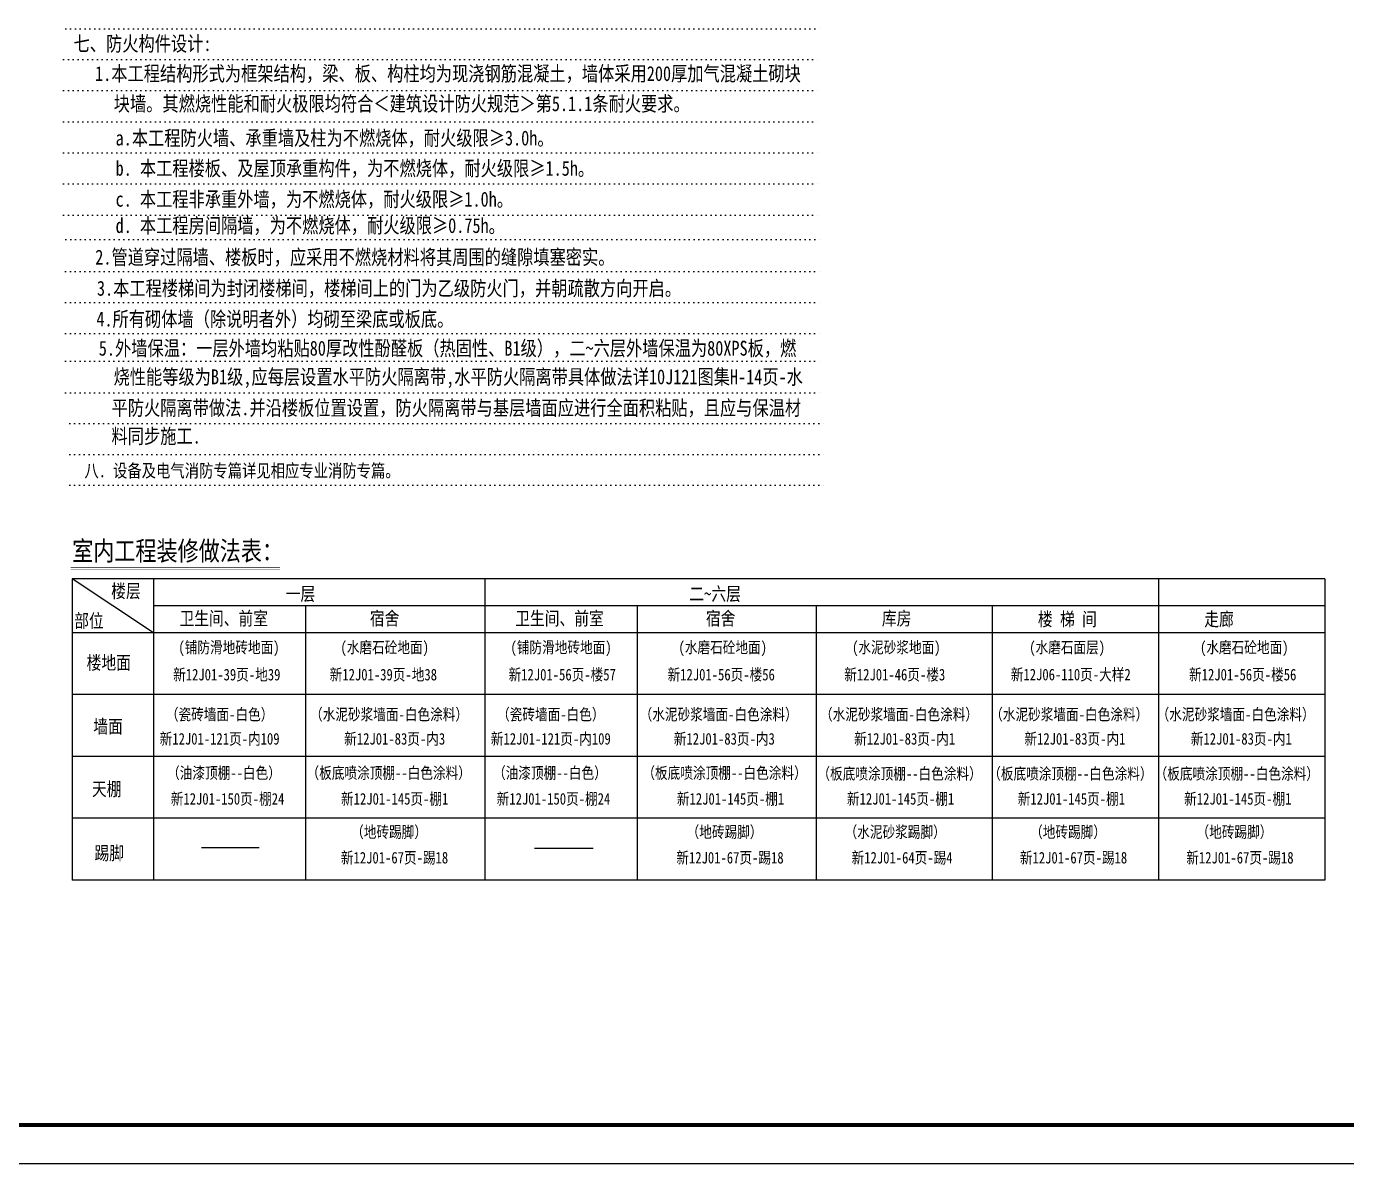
# Model space of a CAD drawing. Extents: x 39238 to 748440, y -374049 to 522939.
# Drawn here: x 570794 to 604973, y 352218 to 381660 of the extents above; entities that cross this region are included whole.
import ezdxf

# ---------------------------------------------------------------- set-up
doc = ezdxf.new("R2010")
doc.units = 0
doc.header["$LTSCALE"] = 1000
doc.header["$MEASUREMENT"] = 0
doc.linetypes.add('DOT2', pattern=[0.125, 0, -0.125])
for name, color, linetype in [('1', 7, 'Continuous'), ('_TCH_MASK', 7, 'Continuous'), ('PUB_TEXT', 7, 'Continuous'), ('TWT_TITLE', 7, 'Continuous'), ('看线', 3, 'Continuous')]:
    doc.layers.add(name, color=color, linetype=linetype)
doc.styles.add('-黑体', font='simhei.ttf', dxfattribs={"width": 1.2})
doc.styles.add('STYLE3', font='', dxfattribs={"width": 0.7})
doc.styles.get('STYLE3').set_extended_font_data('SimSun')

msp = doc.modelspace()

# ---------------------------------------------------------------- linework, layer by layer
for p, q in [((574082, 365960), (571980, 367360)), ((604413, 367360), (571980, 367360)), ((571980, 367360), (571980, 359560)), ((574082, 367360), (574082, 359560)), ((574082, 367360), (574082, 359560)), ((582663, 367360), (582663, 359560)), ((600105, 367360), (600105, 359560)), ((604413, 367360), (604413, 359560)), ((604413, 366660), (574082, 366660)), ((578023, 366660), (578023, 359560)), ((582663, 366660), (582663, 361160)), ((582663, 366660), (582663, 361160)), ((582663, 366660), (582663, 359560)), ((586604, 366660), (586604, 361160)), ((591242, 366660), (591242, 361160)), ((595797, 366660), (595797, 359560)), ((600105, 366660), (600105, 359560)), ((604413, 365960), (571980, 365960)), ((582663, 365980), (582663, 361160)), ((582663, 365980), (582663, 361160)), ((604413, 364360), (571980, 364360)), ((604413, 362760), (571980, 362760)), ((604413, 361160), (571980, 361160)), ((586604, 361160), (586604, 359560)), ((591242, 361160), (591242, 359560)), ((604413, 359560), (571980, 359560))]:
    msp.add_line(p, q)
for points in [[(575323, 360399), (576822, 360399)], [(583951, 360386), (585464, 360386)]]:
    msp.add_lwpolyline(points)
at = {"layer": '1', "color": 4, "linetype": 'DOT2'}
for p, q in [((571812, 381599, -31331), (591387, 381599, -31331)), ((571756, 380803, -31331), (591330, 380803, -31331)), ((571756, 379998, -31331), (591330, 379998, -31331)), ((571756, 379193, -31331), (591330, 379193, -31331)), ((571756, 378387, -31331), (591330, 378387, -31331)), ((571756, 378387, -31331), (591330, 378387, -31331)), ((571756, 377582, -31331), (591330, 377582, -31331)), ((571756, 376777, -31331), (591330, 376777, -31331)), ((571815, 376147, -31331), (591389, 376147, -31331)), ((571807, 375315, -31331), (591381, 375315, -31331)), ((571807, 374510, -31331), (591381, 374510, -31331)), ((571807, 373705, -31331), (591381, 373705, -31331)), ((571807, 372996, -31331), (591381, 372996, -31331)), ((571807, 372174, -31331), (591381, 372174, -31331)), ((571916, 371380, -31331), (591490, 371380, -31331)), ((571916, 370580, -31331), (591490, 370580, -31331)), ((571916, 369780, -31331), (591490, 369780, -31331))]:
    msp.add_line(p, q, dxfattribs=at)
at = {"layer": '_TCH_MASK', "const_width": 10}
for points in [[(571943, 367646), (577361, 367646)], [(571943, 367609), (577359, 367609)]]:
    msp.add_lwpolyline(points, dxfattribs=at)
at = {"layer": 'TWT_TITLE'}
msp.add_lwpolyline([(521652, 352218), (626752, 352218), (626752, 411618), (521652, 411618)], close=True, dxfattribs=at)
at = {"layer": 'TWT_TITLE', "const_width": 100}
msp.add_lwpolyline([(524152, 353218), (625752, 353218), (625752, 410618), (524152, 410618)], close=True, dxfattribs=at)

# ---------------------------------------------------------------- texts
at = {"style": '-黑体', "width": 0.8}
for s, height, p in [('楼层', 350, (572989, 366868)), ('一层', 350, (577508, 366795)), ('二~六层', 350, (587955, 366795)), ('部位', 350, (572032, 366096)), ('卫生间、前室', 350, (574757, 366158)), ('宿舍', 350, (579686, 366158)), ('卫生间、前室', 350, (583449, 366158)), ('宿舍', 350, (588386, 366158)), ('库房', 350, (592942, 366158)), ('楼 梯 间', 350, (596981, 366138)), ('走廊', 350, (601289, 366138)), ('(铺防滑地砖地面)', 300, (574729, 365434)), ('(水磨石砼地面)', 300, (578925, 365434)), ('(铺防滑地砖地面)', 300, (583327, 365434)), ('(水磨石砼地面)', 300, (587677, 365434)), ('(水泥砂浆地面)', 300, (592170, 365434)), ('(水磨石面层)', 300, (596757, 365434)), ('(水磨石砼地面)', 300, (601178, 365434)), ('楼地面', 350, (572354, 365012)), ('新12J01-39页-地39', 300, (574592, 364728)), ('新12J01-39页-地38', 300, (578646, 364728)), ('新12J01-56页-楼57', 300, (583277, 364728)), ('新12J01-56页-楼56', 300, (587393, 364728)), ('新12J01-46页-楼3', 300, (591967, 364728)), ('新12J06-110页-大样2', 300, (596279, 364730)), ('新12J01-56页-楼56', 300, (600894, 364728)), ('（瓷砖墙面-白色）', 300, (574405, 363697)), ('（水泥砂浆墙面-白色涂料）', 300, (578136, 363697)), ('（瓷砖墙面-白色）', 300, (582979, 363697)), ('（水泥砂浆墙面-白色涂料）', 300, (586670, 363697)), ('（水泥砂浆墙面-白色涂料）', 300, (591339, 363697)), ('（水泥砂浆墙面-白色涂料）', 300, (595745, 363697)), ('（水泥砂浆墙面-白色涂料）', 300, (600054, 363697)), ('墙面', 350, (572524, 363363)), ('新12J01-121页-内109', 300, (574244, 363066)), ('新12J01-83页-内3', 300, (579021, 363066)), ('新12J01-121页-内109', 300, (582818, 363066)), ('新12J01-83页-内3', 300, (587555, 363066)), ('新12J01-83页-内1', 300, (592225, 363066)), ('新12J01-83页-内1', 300, (596632, 363066)), ('新12J01-83页-内1', 300, (600940, 363066)), ('（油漆顶棚--白色）', 300, (574436, 362183)), ('（板底喷涂顶棚--白色涂料）', 300, (578046, 362183)), ('（油漆顶棚--白色）', 300, (582874, 362183)), ('（板底喷涂顶棚--白色涂料）', 300, (586741, 362183)), ('（板底喷涂顶棚--白色涂料）', 300, (591272, 362163)), ('（板底喷涂顶棚--白色涂料）', 300, (595694, 362163)), ('（板底喷涂顶棚--白色涂料）', 300, (600002, 362163)), ('天棚', 350, (572490, 361741)), ('新12J01-150页-棚24', 300, (574531, 361512)), ('新12J01-145页-棚1', 300, (578939, 361512)), ('新12J01-150页-棚24', 300, (582969, 361512)), ('新12J01-145页-棚1', 300, (587634, 361512)), ('新12J01-145页-棚1', 300, (592037, 361512)), ('新12J01-145页-棚1', 300, (596459, 361512)), ('新12J01-145页-棚1', 300, (600767, 361512)), ('   （地砖踢脚）', 300, (578711, 360654)), ('   （地砖踢脚）', 300, (587396, 360654)), ('   （水泥砂浆踢脚）', 300, (591486, 360654)), ('   （地砖踢脚）', 300, (596290, 360654)), ('   （地砖踢脚）', 300, (600598, 360654)), ('踢脚', 350, (572557, 360081)), ('新12J01-67页-踢18', 300, (578935, 359988)), ('新12J01-67页-踢18', 300, (587620, 359988)), ('新12J01-64页-踢4', 300, (592158, 359988)), ('新12J01-67页-踢18', 300, (596514, 359988)), ('新12J01-67页-踢18', 300, (600822, 359988))]:
    msp.add_text(s, height=height, dxfattribs=at).set_placement(p)
at = {"layer": 'PUB_TEXT', "style": '-黑体', "width": 0.8}
msp.add_text('室内工程装修做法表：', height=500, dxfattribs=at).set_placement((571980, 367832))
at = {"layer": '看线', "color": 3, "style": 'STYLE3', "width": 0.8}
for s, height, p in [('七、防火构件设计:', 385, (572015, 381022, -31331)), ('1.本工程结构形式为框架结构，梁、板、构柱均为现浇钢筋混凝土，墙体采用200厚加气混凝土砌块', 385, (572572, 380247, -31331)), ('块墙。其燃烧性能和耐火极限均符合＜建筑设计防火规范＞第5.1.1条耐火要求。', 385, (573055, 379467, -31331)), ('a.本工程防火墙、承重墙及柱为不燃烧体，耐火级限≥3.0h。', 385, (573103, 378578, -31331)), ('b. 本工程楼板、及屋顶承重构件，为不燃烧体，耐火级限≥1.5h。', 385, (573103, 377794, -31331)), ('c. 本工程非承重外墙，为不燃烧体，耐火级限≥1.0h。', 385, (573103, 376994, -31331)), ('d. 本工程房间隔墙，为不燃烧体，耐火级限≥0.75h。', 385, (573103, 376312, -31331)), ('   2.管道穿过隔墙、楼板时，应采用不燃烧材料将其周围的缝隙填塞密实。', 385, (571948, 375494, -31331)), (' 3.本工程楼梯间为封闭楼梯间，楼梯间上的门为乙级防火门，并朝疏散方向开启。', 385, (572410, 374688, -31331)), ('   4.所有砌体墙（除说明者外）均砌至梁底或板底。', 385, (571977, 373891, -31331)), ('5.外墙保温：一层外墙均粘贴80厚改性酚醛板（热固性、B1级），二~六层外墙保温为80XPS板，燃', 385, (572668, 373136, -31331)), ('烧性能等级为B1级,应每层设置水平防火隔离带,水平防火隔离带具体做法详10J121图集H-14页-水', 385, (573050, 372395, -31331)), ('平防火隔离带做法.并沿楼板位置设置，防火隔离带与基层墙面应进行全面积粘贴，且应与保温材', 385, (572997, 371591)), ('料同步施工.', 385, (572997, 370860)), ('八. 设备及电气消防专篇详见相应专业消防专篇。', 340, (572296, 369988, -31331))]:
    msp.add_text(s, height=height, dxfattribs=at).set_placement(p)

doc.saveas('drawing.dxf')
